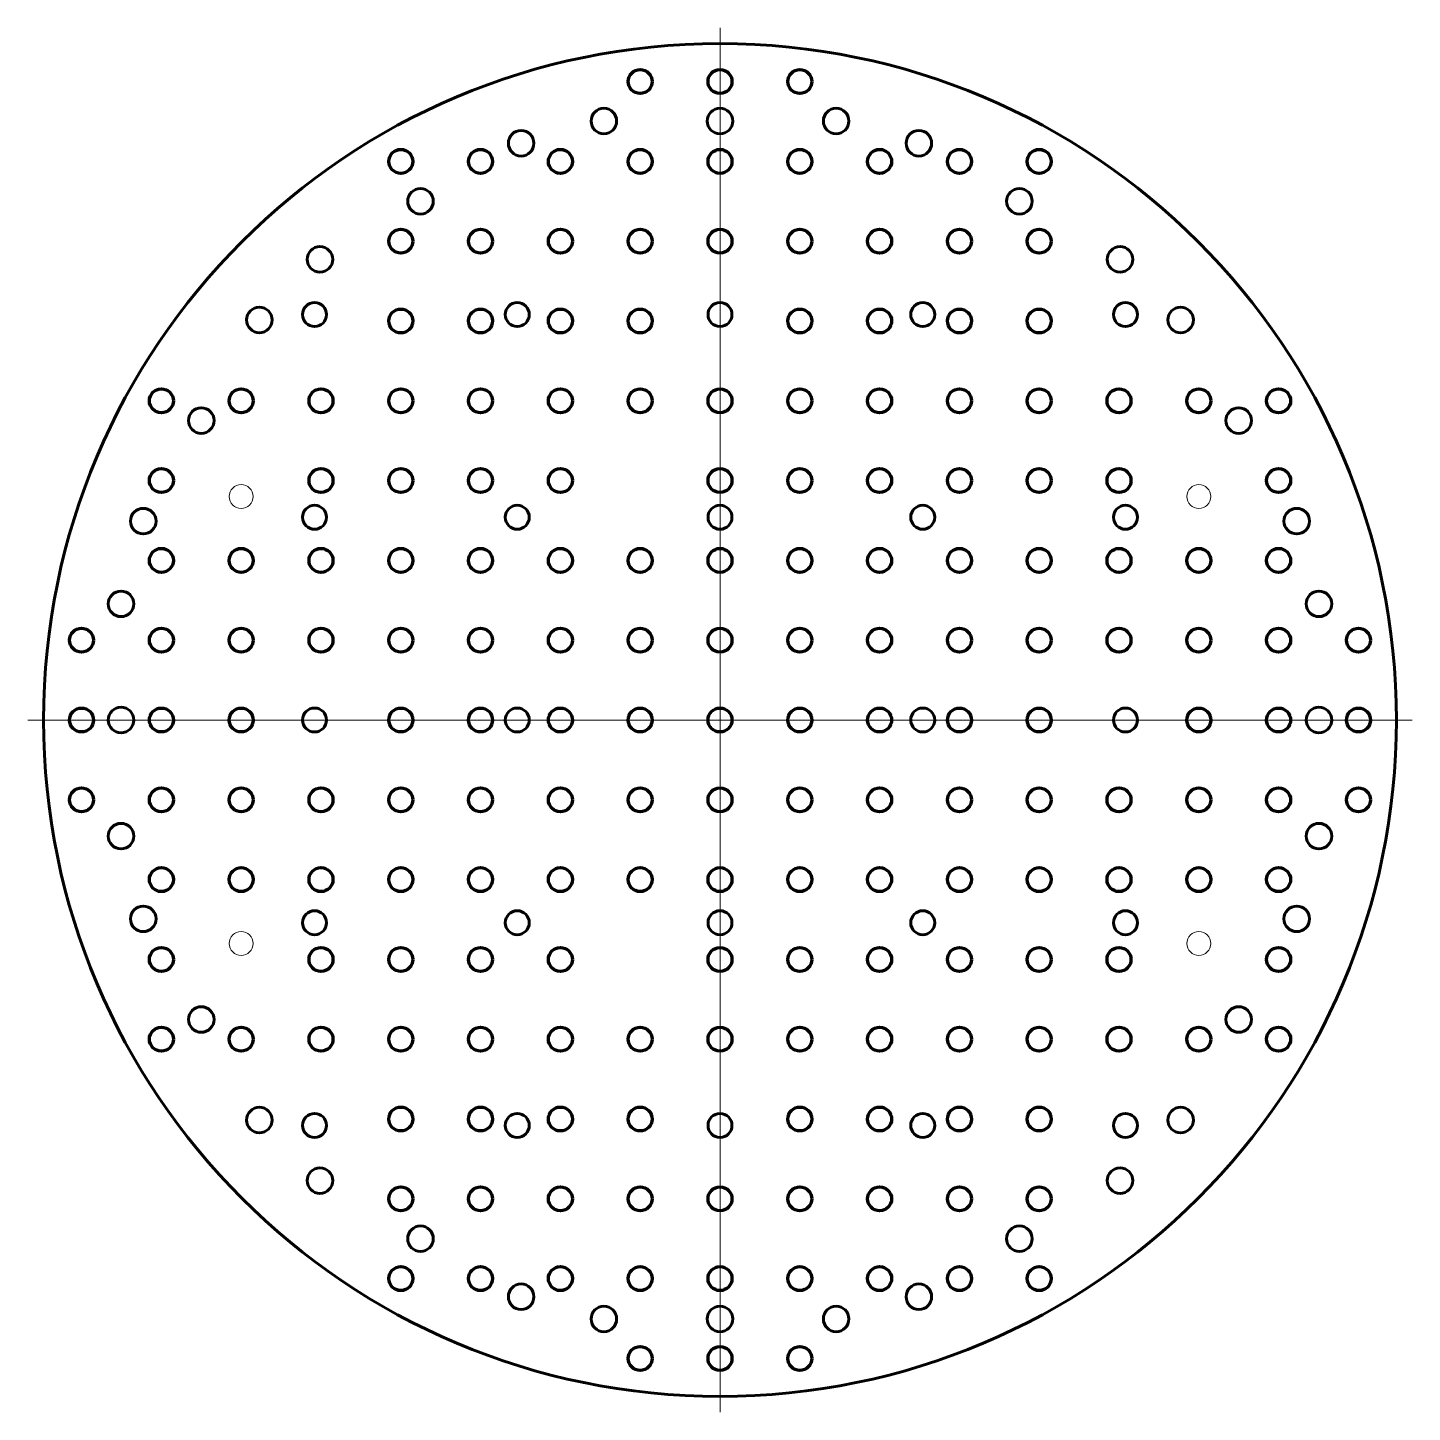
# Model space of a CAD drawing. Header units: millimetres. Extents: x -87 to 87, y -87 to 87.
import ezdxf

# ---------------------------------------------------------------- set-up
doc = ezdxf.new("R2010")
doc.units = ezdxf.units.MM
doc.layers.add('0 (1)', color=7, linetype='Continuous')

# ---------------------------------------------------------------- blocks, each defined once
blk = doc.blocks.new('U2')
at = {"layer": '0 (1)', "color": 30, "lineweight": 18, "true_color": 0xff8000}
for q in [(0, 86.75), (-86.75, 0), (0, -86.75), (86.75, 0)]:
    blk.add_line((0, 0), q, dxfattribs=at)
blk = doc.blocks.new('U1')
at = {"layer": '0 (1)', "color": 150, "lineweight": 60, "true_color": 0x0080ff}
for centre, radius in [((0, 0), 84.75), ((-14.55, 75.05), 1.6), ((0, 75.05), 1.6), ((14.55, 75.05), 1.6), ((-24.92, 72.27), 1.6), ((24.92, 72.27), 1.6), ((-37.53, 65), 1.6), ((37.52, 65), 1.6), ((-50.13, 57.72), 1.6), ((50.13, 57.72), 1.6), ((-57.72, 50.13), 1.6), ((57.72, 50.13), 1.6), ((-65, 37.52), 1.6), ((65, 37.52), 1.6), ((-72.27, 24.92), 1.6), ((72.27, 24.92), 1.6), ((-75.05, 14.55), 1.6), ((75.05, 14.55), 1.6), ((-75.05, 0), 1.6), ((75.05, 0), 1.6), ((-75.05, -14.55), 1.6), ((75.05, -14.55), 1.6), ((-72.27, -24.92), 1.6), ((72.27, -24.92), 1.6), ((-65, -37.53), 1.6), ((65, -37.53), 1.6), ((-57.72, -50.13), 1.6), ((57.72, -50.13), 1.6), ((-50.13, -57.72), 1.6), ((50.13, -57.72), 1.6), ((-37.53, -65), 1.6), ((37.52, -65), 1.6), ((-24.92, -72.27), 1.6), ((24.92, -72.27), 1.6), ((-14.55, -75.05), 1.6), ((0, -75.05), 1.6), ((14.55, -75.05), 1.6)]:
    blk.add_circle(centre, radius, dxfattribs=at)
at = {"layer": '0 (1)'}
blk.add_blockref('U2', (0, 0), dxfattribs=at)
blk = doc.blocks.new('U3')
at = {"layer": '0 (1)', "color": 150, "lineweight": 60, "true_color": 0x0080ff}
for centre in [(-50.8, 50.8), (-50.8, 50.8), (-25.4, 50.8), (-25.4, 50.8), (0, 50.8), (0, 50.8), (0, 50.8), (25.4, 50.8), (50.8, 50.8), (-50.8, 25.4), (-50.8, 25.4), (-25.4, 25.4), (-25.4, 25.4), (0, 25.4), (0, 25.4), (0, 25.4), (25.4, 25.4), (50.8, 25.4), (-50.8, 0), (-50.8, 0), (-25.4, 0), (-25.4, 0), (0, 0), (0, 0), (0, 0), (25.4, 0), (50.8, 0), (-50.8, -25.4), (-50.8, -25.4), (-50.8, -25.4), (-50.8, -25.4), (-25.4, -25.4), (-25.4, -25.4), (-25.4, -25.4), (-25.4, -25.4), (0, -25.4), (0, -25.4), (0, -25.4), (0, -25.4), (0, -25.4), (0, -25.4), (25.4, -25.4), (25.4, -25.4), (50.8, -25.4), (50.8, -25.4), (-50.8, -50.8), (-50.8, -50.8), (-50.8, -50.8), (-50.8, -50.8), (-25.4, -50.8), (-25.4, -50.8), (-25.4, -50.8), (-25.4, -50.8), (0, -50.8), (0, -50.8), (0, -50.8), (0, -50.8), (0, -50.8), (0, -50.8), (25.4, -50.8), (25.4, -50.8), (50.8, -50.8), (50.8, -50.8)]:
    blk.add_circle(centre, 1.5, dxfattribs=at)
blk = doc.blocks.new('U4')
at = {"layer": '0 (1)', "color": 134, "lineweight": 100, "true_color": 0x009696}
for centre in [(-10, 80), (0, 80), (10, 80), (-40, 70), (-30, 70), (-20, 70), (-10, 70), (0, 70), (10, 70), (20, 70), (30, 70), (40, 70), (-40, 60), (-30, 60), (-20, 60), (-10, 60), (0, 60), (10, 60), (20, 60), (30, 60), (40, 60), (-40, 50), (-30, 50), (-20, 50), (-10, 50), (10, 50), (20, 50), (30, 50), (40, 50), (-70, 40), (-60, 40), (-50, 40), (-40, 40), (-30, 40), (-20, 40), (-10, 40), (0, 40), (10, 40), (20, 40), (30, 40), (40, 40), (50, 40), (60, 40), (70, 40), (-70, 30), (-50, 30), (-40, 30), (-30, 30), (-20, 30), (0, 30), (10, 30), (20, 30), (30, 30), (40, 30), (50, 30), (70, 30), (-70, 20), (-60, 20), (-50, 20), (-40, 20), (-30, 20), (-20, 20), (-10, 20), (0, 20), (10, 20), (20, 20), (30, 20), (40, 20), (50, 20), (60, 20), (70, 20), (-80, 10), (-70, 10), (-60, 10), (-50, 10), (-40, 10), (-30, 10), (-20, 10), (-10, 10), (0, 10), (10, 10), (20, 10), (30, 10), (40, 10), (50, 10), (60, 10), (70, 10), (80, 10), (-80, 0), (-70, 0), (-60, 0), (-40, 0), (-30, 0), (-20, 0), (-10, 0), (0, 0), (10, 0), (20, 0), (30, 0), (40, 0), (60, 0), (70, 0), (80, 0), (-80, -10), (-70, -10), (-60, -10), (-50, -10), (-40, -10), (-30, -10), (-20, -10), (-10, -10), (0, -10), (10, -10), (20, -10), (30, -10), (40, -10), (50, -10), (60, -10), (70, -10), (80, -10), (-70, -20), (-60, -20), (-50, -20), (-40, -20), (-30, -20), (-20, -20), (-10, -20), (0, -20), (10, -20), (20, -20), (30, -20), (40, -20), (50, -20), (60, -20), (70, -20), (-70, -30), (-50, -30), (-40, -30), (-30, -30), (-20, -30), (0, -30), (10, -30), (20, -30), (30, -30), (40, -30), (50, -30), (70, -30), (-70, -40), (-60, -40), (-50, -40), (-40, -40), (-30, -40), (-20, -40), (-10, -40), (0, -40), (10, -40), (20, -40), (30, -40), (40, -40), (50, -40), (60, -40), (70, -40), (-40, -50), (-30, -50), (-20, -50), (-10, -50), (10, -50), (20, -50), (30, -50), (40, -50), (-40, -60), (-30, -60), (-20, -60), (-10, -60), (0, -60), (10, -60), (20, -60), (30, -60), (40, -60), (-40, -70), (-30, -70), (-20, -70), (-10, -70), (0, -70), (10, -70), (20, -70), (30, -70), (40, -70), (-10, -80), (0, -80), (10, -80)]:
    blk.add_circle(centre, 1.5, dxfattribs=at)
blk = doc.blocks.new('U0')
at = {"layer": '0 (1)'}
for name in ['U1', 'U4', 'U3']:
    blk.add_blockref(name, (0, 0), dxfattribs=at)

msp = doc.modelspace()

# ---------------------------------------------------------------- linework, layer by layer
at = {"layer": '0 (1)', "color": 7, "lineweight": 18}
for centre in [(-60, 28), (60, 28), (-60, -28), (60, -28)]:
    msp.add_circle(centre, 1.5, dxfattribs=at)

# ---------------------------------------------------------------- block references
at = {"layer": '0 (1)'}
msp.add_blockref('U0', (0, 0), dxfattribs=at)

doc.saveas('drawing.dxf')
